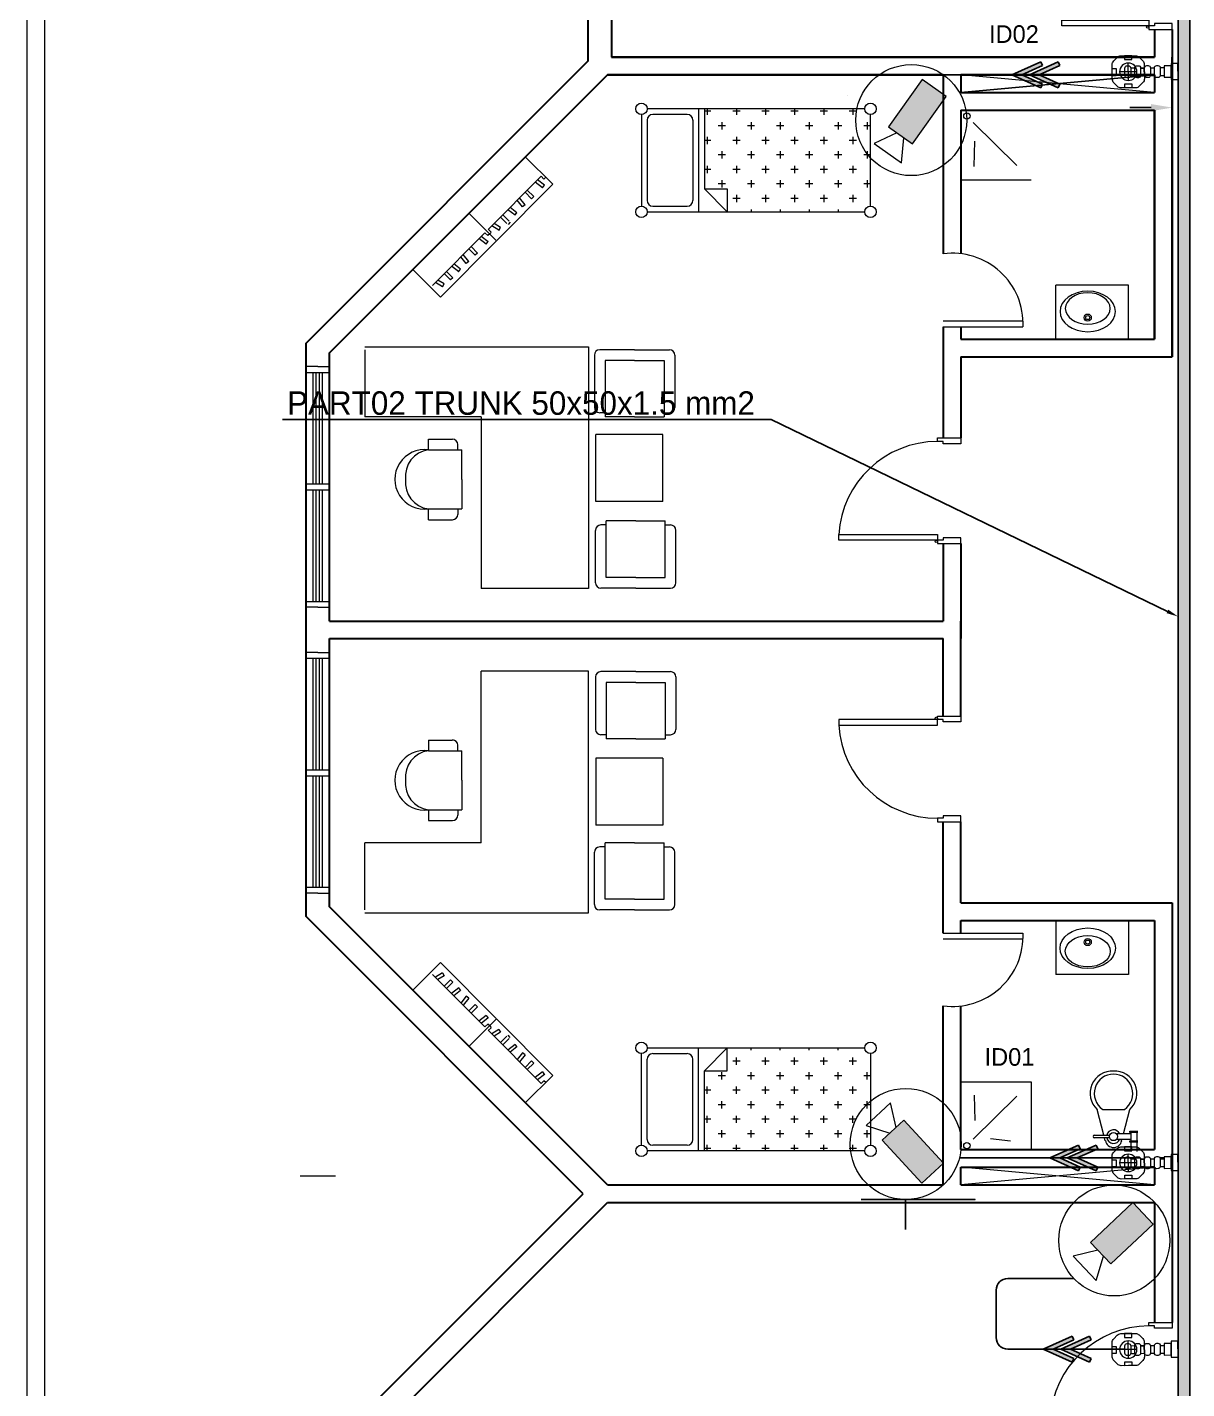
# Model space of a CAD drawing. Extents: x -15 to 352, y 223 to 399.
# Drawn here: x 5.32 to 15.2, y 356.54 to 368.13 of the extents above; entities that cross this region are included whole.
import ezdxf
from ezdxf import colors
from ezdxf.entities.mleader import LeaderData, LeaderLine
from ezdxf.enums import TextEntityAlignment as Align
from ezdxf.math import Vec2, Vec3

# ---------------------------------------------------------------- set-up
doc = ezdxf.new("R2010")
doc.units = 0
doc.header["$LTSCALE"] = 0.15
doc.linetypes.add('CONTINOUS', pattern=[0])
doc.layers.get('0').update_dxf_attribs({"color": 252})
doc.layers.get('Defpoints').update_dxf_attribs({"color": 252})
for name, color, linetype in [('0 CCTV', 252, 'Continuous'), ('0 sockets', 252, 'Continuous'), ('0 sound', 252, 'Continuous'), ('AUTOINCR', 7, 'Continuous'), ('CCTV', 4, 'Continuous'), ('CPTOOLS-TRAY', 1, 'Continuous')]:
    doc.layers.add(name, color=color, linetype=linetype)
for name, color, linetype, lineweight in [('0 LEGEND', 140, 'Continuous', 0), ('anal', 252, 'Continuous', 20), ('DOOR', 252, 'Continuous', 20), ('E-LT-CKT-NM', 7, 'Continuous', 30), ('EL-PULL BOX-50', 3, 'Continuous', 0), ('FUR', 252, 'Continuous', 9), ('FURNITURE-1', 252, 'Continuous', 9), ('sofa', 252, 'Continuous', 9), ('T-CCTV', 7, 'Continuous', 0), ('TMG-LC-ACCEORISE', 1, 'Continuous', 0), ('wall', 252, 'Continuous', 30)]:
    doc.layers.add(name, color=color, linetype=linetype, lineweight=lineweight)
doc.styles.add('SDC-TEXT-ARB', font='sdc-arb.shx')
doc.dimstyles.get("Standard").update_dxf_attribs({"dimtxt": 0.18, "dimasz": 0.18, "dimexe": 0.18, "dimexo": 0.0625, "dimgap": 0.09, "dimtad": 0, "dimtih": 1, "dimtoh": 1, "dimdec": 4, "dimzin": 0, "dimdsep": 46, "dimtxsty": 'Standard', "dimcen": 0.09, "dimadec": 0, "dimazin": 0, "dimtfac": 1, "dimtdec": 4, "dimtofl": 0, "dimtmove": 0, "dimatfit": 3, "dimfxl": 1, "dimtolj": 1, "dimtzin": 0, "dimarcsym": 0})

# ---------------------------------------------------------------- blocks, each defined once
blk = doc.blocks.new('D80')
at = {"layer": 'DOOR'}
for points in [[(0.03, 0.2), (0.03, 0.94), (0.078, 0.94), (0.078, 0.2)], [(0.03, 0.2), (0, 0.2), (0, 0), (0.05, 0), (0.05, 0.15), (0.03, 0.15)], [(0.77, 0.2), (0.8, 0.2), (0.8, 0), (0.75, 0), (0.75, 0.15), (0.77, 0.15)]]:
    blk.add_lwpolyline(points, close=True, dxfattribs=at)
blk.add_circle((0.02, 0.21), 0.01, dxfattribs=at)
blk.add_arc((0.03, 0.2), 0.74, 0, 86.2769, dxfattribs=at)
blk = doc.blocks.new('D90')
at = {"layer": 'DOOR'}
for points in [[(0.03, 0.2), (0.03, 1.04), (0.078, 1.04), (0.078, 0.2)], [(0.03, 0.2), (0, 0.2), (0, 0), (0.05, 0), (0.05, 0.15), (0.03, 0.15)], [(0.87, 0.2), (0.9, 0.2), (0.9, 0), (0.85, 0), (0.85, 0.15), (0.87, 0.15)]]:
    blk.add_lwpolyline(points, close=True, dxfattribs=at)
blk.add_circle((0.02, 0.21), 0.01, dxfattribs=at)
blk.add_arc((0.025, 0.197), 0.845, 0.2218, 86.3889, dxfattribs=at)
blk = doc.blocks.new('ELLIPSE')
blk.add_circle((0.5, 0.5), 0.5)
blk = doc.blocks.new('ARCH')
at = {"layer": 'anal'}
for p, q in [((5.325, 326.925), (5.325, 377.4)), ((5.475, 327.075), (5.475, 368.325)), ((14.925, 367.575), (13.275, 367.725)), ((14.925, 367.725), (13.275, 367.575)), ((13.275, 367.575), (14.925, 367.725)), ((14.925, 367.575), (13.275, 367.725)), ((7.8, 365.242), (7.7, 365.242)), ((7.8, 365.242), (7.9, 365.242)), ((7.7, 365.192), (7.9, 365.192)), ((7.76, 364.242), (7.76, 365.192)), ((7.785, 364.242), (7.785, 365.192)), ((7.8, 365.192), (7.9, 365.192)), ((7.815, 364.242), (7.815, 365.192)), ((7.84, 364.242), (7.84, 365.192)), ((7.7, 364.242), (7.9, 364.242)), ((7.9, 364.242), (7.9, 364.192)), ((7.7, 364.192), (7.9, 364.192)), ((7.76, 363.242), (7.76, 364.192)), ((7.785, 363.242), (7.785, 364.192)), ((7.815, 363.242), (7.815, 364.192)), ((7.84, 363.242), (7.84, 364.192)), ((7.7, 363.242), (7.9, 363.242)), ((7.8, 363.192), (7.7, 363.192)), ((7.8, 363.242), (7.9, 363.242)), ((7.8, 363.192), (7.9, 363.192)), ((7.8, 362.808), (7.7, 362.808)), ((7.8, 362.808), (7.9, 362.808)), ((7.7, 362.758), (7.9, 362.758)), ((7.76, 361.808), (7.76, 362.758)), ((7.785, 361.808), (7.785, 362.758)), ((7.8, 362.758), (7.9, 362.758)), ((7.815, 361.808), (7.815, 362.758)), ((7.84, 361.808), (7.84, 362.758)), ((7.7, 361.808), (7.9, 361.808)), ((7.9, 361.808), (7.9, 361.758)), ((7.7, 361.758), (7.9, 361.758)), ((7.76, 360.808), (7.76, 361.758)), ((7.785, 360.808), (7.785, 361.758)), ((7.815, 360.808), (7.815, 361.758)), ((7.84, 360.808), (7.84, 361.758)), ((7.7, 360.808), (7.9, 360.808)), ((7.8, 360.758), (7.7, 360.758)), ((7.8, 360.808), (7.9, 360.808)), ((7.8, 360.758), (7.9, 360.758)), ((14.925, 358.275), (13.275, 358.425)), ((14.925, 358.425), (13.275, 358.275)), ((7.95, 358.35), (7.65, 358.35))]:
    blk.add_line(p, q, dxfattribs=at)
at = {"layer": 'DOOR'}
for points in [[(13.075, 364.604), (13.075, 364.634), (13.275, 364.634), (13.275, 364.584), (13.125, 364.584), (13.125, 364.604)], [(13.075, 363.764), (12.235, 363.764), (12.235, 363.812), (13.075, 363.812)], [(13.075, 363.764), (13.075, 363.734), (13.275, 363.734), (13.275, 363.784), (13.125, 363.784), (13.125, 363.764)], [(13.075, 362.236), (12.235, 362.236), (12.235, 362.188), (13.075, 362.188)], [(13.075, 362.236), (13.075, 362.266), (13.275, 362.266), (13.275, 362.216), (13.125, 362.216), (13.125, 362.236)], [(13.075, 361.396), (13.075, 361.366), (13.275, 361.366), (13.275, 361.416), (13.125, 361.416), (13.125, 361.396)]]:
    blk.add_lwpolyline(points, close=True, dxfattribs=at)
for centre in [(13.065, 363.754), (13.065, 362.246)]:
    blk.add_circle(centre, 0.01, dxfattribs=at)
for centre, start, end in [((13.078, 363.759), 90.2218, 176.3889), ((13.078, 362.241), 183.6111, 269.7782)]:
    blk.add_arc(centre, 0.845, start, end, dxfattribs=at)
at = {"layer": 'FUR'}
for p, q in [((10.555, 367.387), (10.555, 366.607)), ((12.456, 367.436), (10.604, 367.436)), ((10.604, 367.339), (10.604, 366.656)), ((10.945, 367.387), (10.652, 367.387)), ((10.994, 367.339), (10.994, 366.656)), ((11.042, 367.436), (11.042, 366.559)), ((11.091, 367.436), (11.091, 366.754)), ((11.147, 367.415), (11.091, 367.415)), ((11.116, 367.436), (11.116, 367.384)), ((11.395, 367.415), (11.333, 367.415)), ((11.364, 367.436), (11.364, 367.384)), ((11.643, 367.415), (11.581, 367.415)), ((11.612, 367.436), (11.612, 367.384)), ((11.89, 367.415), (11.828, 367.415)), ((11.859, 367.436), (11.859, 367.384)), ((12.138, 367.415), (12.076, 367.415)), ((12.107, 367.436), (12.107, 367.384)), ((12.386, 367.415), (12.324, 367.415)), ((12.355, 367.436), (12.355, 367.384)), ((12.505, 366.607), (12.505, 367.387)), ((11.271, 367.291), (11.209, 367.291)), ((11.24, 367.322), (11.24, 367.26)), ((11.519, 367.291), (11.457, 367.291)), ((11.488, 367.322), (11.488, 367.26)), ((11.767, 367.291), (11.705, 367.291)), ((11.736, 367.322), (11.736, 367.26)), ((12.014, 367.291), (11.952, 367.291)), ((11.983, 367.322), (11.983, 367.26)), ((12.262, 367.291), (12.2, 367.291)), ((12.231, 367.322), (12.231, 367.26)), ((12.505, 367.291), (12.448, 367.291)), ((12.478, 367.322), (12.478, 367.26)), ((11.147, 367.167), (11.091, 367.167)), ((11.116, 367.198), (11.116, 367.136)), ((11.395, 367.167), (11.333, 367.167)), ((11.364, 367.198), (11.364, 367.136)), ((11.643, 367.167), (11.581, 367.167)), ((11.612, 367.198), (11.612, 367.136)), ((11.89, 367.167), (11.828, 367.167)), ((11.859, 367.198), (11.859, 367.136)), ((12.138, 367.167), (12.076, 367.167)), ((12.107, 367.198), (12.107, 367.136)), ((12.386, 367.167), (12.324, 367.167)), ((12.355, 367.198), (12.355, 367.136)), ((11.271, 367.043), (11.209, 367.043)), ((11.24, 367.074), (11.24, 367.013)), ((11.519, 367.043), (11.457, 367.043)), ((11.488, 367.074), (11.488, 367.013)), ((11.767, 367.043), (11.705, 367.043)), ((11.736, 367.074), (11.736, 367.013)), ((12.014, 367.043), (11.952, 367.043)), ((11.983, 367.074), (11.983, 367.013)), ((12.262, 367.043), (12.2, 367.043)), ((12.231, 367.074), (12.231, 367.013)), ((12.505, 367.043), (12.448, 367.043)), ((12.478, 367.074), (12.478, 367.013)), ((11.147, 366.92), (11.091, 366.92)), ((11.116, 366.951), (11.116, 366.889)), ((11.395, 366.92), (11.333, 366.92)), ((11.364, 366.951), (11.364, 366.889)), ((11.643, 366.92), (11.581, 366.92)), ((11.612, 366.951), (11.612, 366.889)), ((11.89, 366.92), (11.828, 366.92)), ((11.859, 366.951), (11.859, 366.889)), ((12.138, 366.92), (12.076, 366.92)), ((12.107, 366.951), (12.107, 366.889)), ((12.386, 366.92), (12.324, 366.92)), ((12.355, 366.951), (12.355, 366.889)), ((11.286, 366.559), (11.091, 366.754)), ((11.091, 366.754), (11.286, 366.754)), ((11.271, 366.796), (11.209, 366.796)), ((11.24, 366.827), (11.24, 366.765)), ((11.286, 366.754), (11.286, 366.559)), ((11.519, 366.796), (11.457, 366.796)), ((11.488, 366.827), (11.488, 366.765)), ((11.767, 366.796), (11.705, 366.796)), ((11.736, 366.827), (11.736, 366.765)), ((12.014, 366.796), (11.952, 366.796)), ((11.983, 366.827), (11.983, 366.765)), ((12.262, 366.796), (12.2, 366.796)), ((12.231, 366.827), (12.231, 366.765)), ((12.505, 366.796), (12.448, 366.796)), ((12.478, 366.827), (12.478, 366.765)), ((11.395, 366.672), (11.333, 366.672)), ((11.364, 366.703), (11.364, 366.641)), ((11.643, 366.672), (11.581, 366.672)), ((11.612, 366.703), (11.612, 366.641)), ((11.89, 366.672), (11.828, 366.672)), ((11.859, 366.703), (11.859, 366.641)), ((12.138, 366.672), (12.076, 366.672)), ((12.107, 366.703), (12.107, 366.641)), ((12.386, 366.672), (12.324, 366.672)), ((12.355, 366.703), (12.355, 366.641)), ((10.604, 366.559), (12.456, 366.559)), ((10.652, 366.607), (10.945, 366.607)), ((11.488, 366.579), (11.488, 366.559)), ((11.736, 366.579), (11.736, 366.559)), ((11.983, 366.579), (11.983, 366.559)), ((12.231, 366.579), (12.231, 366.559)), ((8.2, 365.409), (10.105, 365.409)), ((8.2, 365.385), (8.2, 364.814)), ((10.105, 365.409), (10.105, 363.352)), ((10.497, 365.385), (10.2, 365.385)), ((10.497, 365.385), (10.794, 365.385)), ((10.154, 365.339), (10.154, 364.894)), ((10.245, 365.294), (10.245, 364.814)), ((10.497, 365.294), (10.245, 365.294)), ((10.497, 365.294), (10.748, 365.294)), ((10.748, 365.294), (10.748, 364.814)), ((10.84, 365.339), (10.84, 364.894)), ((9.191, 364.814), (8.2, 364.814)), ((9.191, 364.814), (9.191, 363.352)), ((10.245, 364.848), (10.2, 364.848)), ((10.497, 364.814), (10.245, 364.814)), ((10.497, 364.814), (10.748, 364.814)), ((10.748, 364.848), (10.794, 364.848)), ((10.166, 364.092), (10.166, 364.664)), ((10.737, 364.664), (10.166, 364.664)), ((10.737, 364.092), (10.737, 364.664)), ((8.742, 364.623), (8.946, 364.623)), ((8.742, 364.532), (8.742, 364.623)), ((8.992, 364.532), (8.992, 364.578)), ((8.742, 364.532), (9.026, 364.532)), ((9.026, 364.281), (9.026, 364.532)), ((9.026, 364.281), (9.026, 364.029)), ((10.737, 364.092), (10.166, 364.092)), ((8.742, 363.938), (8.742, 364.029)), ((8.742, 364.029), (9.026, 364.029)), ((8.992, 364.029), (8.992, 363.983)), ((8.742, 363.938), (8.946, 363.938)), ((10.255, 363.893), (10.209, 363.893)), ((10.506, 363.927), (10.255, 363.927)), ((10.255, 363.447), (10.255, 363.927)), ((10.506, 363.927), (10.758, 363.927)), ((10.758, 363.447), (10.758, 363.927)), ((10.758, 363.893), (10.803, 363.893)), ((10.163, 363.401), (10.163, 363.847)), ((10.849, 363.401), (10.849, 363.847)), ((10.506, 363.447), (10.255, 363.447)), ((10.506, 363.447), (10.758, 363.447)), ((10.105, 363.352), (9.191, 363.352)), ((10.506, 363.355), (10.209, 363.355)), ((10.506, 363.355), (10.803, 363.355)), ((10.105, 362.648), (9.191, 362.648)), ((9.191, 361.186), (9.191, 362.648)), ((10.105, 360.591), (10.105, 362.648)), ((10.163, 362.599), (10.163, 362.153)), ((10.506, 362.645), (10.209, 362.645)), ((10.506, 362.645), (10.803, 362.645)), ((10.849, 362.599), (10.849, 362.153)), ((10.506, 362.553), (10.255, 362.553)), ((10.255, 362.553), (10.255, 362.073)), ((10.506, 362.553), (10.758, 362.553)), ((10.758, 362.553), (10.758, 362.073)), ((8.742, 362.062), (8.742, 361.971)), ((8.742, 362.062), (8.946, 362.062)), ((8.992, 361.971), (8.992, 362.017)), ((10.255, 362.107), (10.209, 362.107)), ((10.506, 362.073), (10.255, 362.073)), ((10.506, 362.073), (10.758, 362.073)), ((10.758, 362.107), (10.803, 362.107)), ((8.742, 361.971), (9.026, 361.971)), ((9.026, 361.719), (9.026, 361.971)), ((10.166, 361.908), (10.166, 361.336)), ((10.737, 361.908), (10.166, 361.908)), ((10.737, 361.908), (10.737, 361.336)), ((9.026, 361.719), (9.026, 361.468)), ((8.742, 361.468), (9.026, 361.468)), ((8.742, 361.468), (8.742, 361.377)), ((8.992, 361.468), (8.992, 361.422)), ((8.742, 361.377), (8.946, 361.377)), ((10.737, 361.336), (10.166, 361.336)), ((9.191, 361.186), (8.2, 361.186)), ((8.2, 360.615), (8.2, 361.186)), ((10.497, 361.186), (10.245, 361.186)), ((10.245, 360.706), (10.245, 361.186)), ((10.497, 361.186), (10.748, 361.186)), ((10.748, 360.706), (10.748, 361.186)), ((10.154, 360.661), (10.154, 361.106)), ((10.245, 361.152), (10.2, 361.152)), ((10.748, 361.152), (10.794, 361.152)), ((10.84, 360.661), (10.84, 361.106)), ((10.497, 360.615), (10.2, 360.615)), ((10.497, 360.706), (10.245, 360.706)), ((10.497, 360.706), (10.748, 360.706)), ((10.497, 360.615), (10.794, 360.615)), ((8.2, 360.591), (10.105, 360.591)), ((10.555, 358.613), (10.555, 359.393)), ((10.604, 359.441), (12.456, 359.441)), ((10.604, 358.661), (10.604, 359.344)), ((10.652, 359.393), (10.945, 359.393)), ((10.994, 358.661), (10.994, 359.344)), ((11.042, 358.564), (11.042, 359.441)), ((11.286, 359.441), (11.091, 359.246)), ((11.286, 359.246), (11.286, 359.441)), ((11.364, 359.297), (11.364, 359.359)), ((11.488, 359.421), (11.488, 359.441)), ((11.612, 359.297), (11.612, 359.359)), ((11.736, 359.421), (11.736, 359.441)), ((11.859, 359.297), (11.859, 359.359)), ((11.983, 359.421), (11.983, 359.441)), ((12.107, 359.297), (12.107, 359.359)), ((12.231, 359.421), (12.231, 359.441)), ((12.355, 359.297), (12.355, 359.359)), ((12.505, 359.393), (12.505, 358.613)), ((11.091, 359.246), (11.286, 359.246)), ((11.091, 358.564), (11.091, 359.246)), ((11.24, 359.173), (11.24, 359.235)), ((11.395, 359.328), (11.333, 359.328)), ((11.488, 359.173), (11.488, 359.235)), ((11.643, 359.328), (11.581, 359.328)), ((11.736, 359.173), (11.736, 359.235)), ((11.89, 359.328), (11.828, 359.328)), ((11.983, 359.173), (11.983, 359.235)), ((12.138, 359.328), (12.076, 359.328)), ((12.231, 359.173), (12.231, 359.235)), ((12.386, 359.328), (12.324, 359.328)), ((12.478, 359.173), (12.478, 359.235)), ((11.116, 359.049), (11.116, 359.111)), ((11.271, 359.204), (11.209, 359.204)), ((11.364, 359.049), (11.364, 359.111)), ((11.519, 359.204), (11.457, 359.204)), ((11.612, 359.049), (11.612, 359.111)), ((11.767, 359.204), (11.705, 359.204)), ((11.859, 359.049), (11.859, 359.111)), ((12.014, 359.204), (11.952, 359.204)), ((12.107, 359.049), (12.107, 359.111)), ((12.262, 359.204), (12.2, 359.204)), ((12.355, 359.049), (12.355, 359.111)), ((12.505, 359.204), (12.448, 359.204)), ((11.147, 359.08), (11.091, 359.08)), ((11.24, 358.926), (11.24, 358.987)), ((11.395, 359.08), (11.333, 359.08)), ((11.488, 358.926), (11.488, 358.987)), ((11.643, 359.08), (11.581, 359.08)), ((11.736, 358.926), (11.736, 358.987)), ((11.89, 359.08), (11.828, 359.08)), ((11.983, 358.926), (11.983, 358.987)), ((12.138, 359.08), (12.076, 359.08)), ((12.231, 358.926), (12.231, 358.987)), ((12.386, 359.08), (12.324, 359.08)), ((12.478, 358.926), (12.478, 358.987)), ((11.271, 358.957), (11.209, 358.957)), ((11.519, 358.957), (11.457, 358.957)), ((11.767, 358.957), (11.705, 358.957)), ((12.014, 358.957), (11.952, 358.957)), ((12.262, 358.957), (12.2, 358.957)), ((12.505, 358.957), (12.448, 358.957)), ((11.147, 358.833), (11.091, 358.833)), ((11.116, 358.802), (11.116, 358.864)), ((11.395, 358.833), (11.333, 358.833)), ((11.364, 358.802), (11.364, 358.864)), ((11.643, 358.833), (11.581, 358.833)), ((11.612, 358.802), (11.612, 358.864)), ((11.89, 358.833), (11.828, 358.833)), ((11.859, 358.802), (11.859, 358.864)), ((12.138, 358.833), (12.076, 358.833)), ((12.107, 358.802), (12.107, 358.864)), ((12.386, 358.833), (12.324, 358.833)), ((12.355, 358.802), (12.355, 358.864)), ((11.271, 358.709), (11.209, 358.709)), ((11.24, 358.678), (11.24, 358.74)), ((11.519, 358.709), (11.457, 358.709)), ((11.488, 358.678), (11.488, 358.74)), ((11.767, 358.709), (11.705, 358.709)), ((11.736, 358.678), (11.736, 358.74)), ((12.014, 358.709), (11.952, 358.709)), ((11.983, 358.678), (11.983, 358.74)), ((12.262, 358.709), (12.2, 358.709)), ((12.231, 358.678), (12.231, 358.74)), ((12.505, 358.709), (12.448, 358.709)), ((12.478, 358.678), (12.478, 358.74)), ((12.456, 358.564), (10.604, 358.564)), ((10.945, 358.613), (10.652, 358.613)), ((11.147, 358.585), (11.091, 358.585)), ((11.116, 358.564), (11.116, 358.616)), ((11.395, 358.585), (11.333, 358.585)), ((11.364, 358.564), (11.364, 358.616)), ((11.643, 358.585), (11.581, 358.585)), ((11.612, 358.564), (11.612, 358.616)), ((11.89, 358.585), (11.828, 358.585)), ((11.859, 358.564), (11.859, 358.616)), ((12.138, 358.585), (12.076, 358.585)), ((12.107, 358.564), (12.107, 358.616)), ((12.386, 358.585), (12.324, 358.585)), ((12.355, 358.564), (12.355, 358.616))]:
    blk.add_line(p, q, dxfattribs=at)
for centre, radius in [((10.555, 367.436), 0.0488), ((12.505, 367.436), 0.0488), ((10.555, 366.559), 0.0487), ((12.505, 366.559), 0.0488), ((10.555, 359.441), 0.0487), ((12.505, 359.441), 0.0488), ((10.555, 358.564), 0.0488), ((12.505, 358.564), 0.0488)]:
    blk.add_circle(centre, radius, dxfattribs=at)
for centre, radius, start, end in [((10.652, 367.339), 0.0488, 90, 180), ((10.945, 367.339), 0.0488, 0, 90), ((10.652, 366.656), 0.0488, 180, 270), ((10.945, 366.656), 0.0488, 270, 0), ((10.2, 365.339), 0.0457, 90, 180), ((10.794, 365.339), 0.0457, 360, 90), ((10.2, 364.894), 0.0457, 180, 270), ((10.794, 364.894), 0.0457, 270, 360), ((8.946, 364.578), 0.0457, 0, 90), ((8.709, 364.281), 0.254, 82.4334, 277.5666), ((8.77, 364.308), 0.225, 97.1177, 187.1177), ((8.77, 364.253), 0.225, 172.8823, 262.8823), ((8.946, 363.983), 0.0457, 270, 0), ((10.209, 363.847), 0.0457, 90, 180), ((10.803, 363.847), 0.0457, 0, 90), ((10.209, 363.401), 0.0457, 180, 270), ((10.803, 363.401), 0.0457, 270, 0), ((10.209, 362.599), 0.0457, 90, 180), ((10.803, 362.599), 0.0457, 360, 90), ((10.209, 362.153), 0.0457, 180, 270), ((10.803, 362.153), 0.0457, 270, 360), ((8.946, 362.017), 0.0457, 360, 90), ((8.709, 361.719), 0.254, 82.4334, 277.5666), ((8.77, 361.747), 0.225, 97.1177, 187.1177), ((8.77, 361.692), 0.225, 172.8823, 262.8823), ((8.946, 361.422), 0.0457, 270, 360), ((10.2, 361.106), 0.0457, 90, 180), ((10.794, 361.106), 0.0457, 0, 90), ((10.2, 360.661), 0.0457, 180, 270), ((10.794, 360.661), 0.0457, 270, 0), ((10.652, 359.344), 0.0488, 90, 180), ((10.945, 359.344), 0.0488, 0, 90), ((10.652, 358.661), 0.0488, 180, 270), ((10.945, 358.661), 0.0488, 270, 0)]:
    blk.add_arc(centre, radius, start, end, dxfattribs=at)
at = {"layer": 'FURNITURE-1'}
for p, q in [((9.801, 366.793), (9.566, 367.027)), ((9.701, 366.862), (9.252, 366.411)), ((9.801, 366.793), (9.325, 366.315)), ((9.713, 366.764), (9.651, 366.812)), ((9.729, 366.786), (9.67, 366.831)), ((9.725, 366.838), (9.701, 366.862)), ((9.713, 366.764), (9.73, 366.787)), ((9.741, 366.854), (9.725, 366.838)), ((9.543, 366.6), (9.498, 366.658)), ((9.565, 366.617), (9.517, 366.677)), ((9.619, 366.67), (9.564, 366.725)), ((9.638, 366.69), (9.583, 366.744)), ((9.638, 366.69), (9.619, 366.67)), ((9.322, 366.312), (9.087, 366.545)), ((9.428, 366.479), (9.374, 366.533)), ((9.479, 366.529), (9.417, 366.577)), ((9.495, 366.551), (9.437, 366.596)), ((9.478, 366.529), (9.495, 366.551)), ((9.565, 366.617), (9.543, 366.6)), ((9.275, 366.387), (9.251, 366.411)), ((9.342, 366.403), (9.28, 366.439)), ((9.356, 366.426), (9.3, 366.459)), ((9.341, 366.401), (9.356, 366.426)), ((9.409, 366.46), (9.355, 366.514)), ((9.438, 366.47), (9.419, 366.45)), ((9.221, 366.381), (8.776, 365.933)), ((9.322, 366.312), (8.845, 365.833)), ((9.233, 366.283), (9.171, 366.331)), ((9.249, 366.304), (9.19, 366.35)), ((9.246, 366.357), (9.221, 366.381)), ((9.233, 366.283), (9.25, 366.306)), ((9.263, 366.372), (9.248, 366.357)), ((9.26, 366.369), (9.275, 366.384)), ((9.064, 366.119), (9.018, 366.177)), ((9.085, 366.135), (9.037, 366.196)), ((9.139, 366.189), (9.084, 366.243)), ((9.158, 366.208), (9.104, 366.263)), ((9.158, 366.208), (9.139, 366.189)), ((8.845, 365.833), (8.609, 366.068)), ((8.999, 366.048), (8.937, 366.096)), ((9.015, 366.07), (8.957, 366.115)), ((8.998, 366.047), (9.015, 366.07)), ((9.085, 366.135), (9.064, 366.119)), ((8.862, 365.921), (8.801, 365.958)), ((8.876, 365.945), (8.82, 365.978)), ((8.861, 365.92), (8.876, 365.945)), ((8.929, 365.979), (8.875, 366.033)), ((8.948, 365.998), (8.894, 366.052)), ((8.948, 365.998), (8.929, 365.979)), ((8.845, 360.167), (8.609, 359.932)), ((9.322, 359.688), (8.845, 360.167)), ((9.221, 359.619), (8.776, 360.067)), ((8.862, 360.079), (8.801, 360.042)), ((8.876, 360.055), (8.82, 360.022)), ((8.861, 360.08), (8.876, 360.055)), ((8.929, 360.021), (8.875, 359.967)), ((8.948, 360.002), (8.894, 359.948)), ((8.948, 360.002), (8.929, 360.021)), ((8.999, 359.952), (8.937, 359.904)), ((9.015, 359.93), (8.957, 359.885)), ((8.998, 359.953), (9.015, 359.93)), ((9.064, 359.881), (9.018, 359.823)), ((9.085, 359.865), (9.037, 359.804)), ((9.085, 359.865), (9.064, 359.881)), ((9.139, 359.811), (9.084, 359.757)), ((9.158, 359.792), (9.139, 359.811)), ((9.322, 359.688), (9.087, 359.455)), ((9.158, 359.792), (9.104, 359.737)), ((9.233, 359.717), (9.171, 359.669)), ((9.249, 359.696), (9.19, 359.65)), ((9.233, 359.717), (9.25, 359.694)), ((9.801, 359.207), (9.325, 359.685)), ((9.246, 359.643), (9.221, 359.619)), ((9.263, 359.628), (9.248, 359.643)), ((9.275, 359.613), (9.251, 359.589)), ((9.701, 359.138), (9.252, 359.589)), ((9.26, 359.631), (9.275, 359.616)), ((9.342, 359.597), (9.28, 359.561)), ((9.356, 359.574), (9.3, 359.541)), ((9.341, 359.599), (9.356, 359.574)), ((9.409, 359.54), (9.355, 359.486)), ((9.428, 359.521), (9.374, 359.467)), ((9.479, 359.471), (9.417, 359.423)), ((9.438, 359.53), (9.419, 359.55)), ((9.495, 359.449), (9.437, 359.404)), ((9.478, 359.471), (9.495, 359.449)), ((9.543, 359.4), (9.498, 359.342)), ((9.565, 359.383), (9.517, 359.323)), ((9.565, 359.383), (9.543, 359.4)), ((9.619, 359.33), (9.564, 359.275)), ((9.638, 359.31), (9.619, 359.33)), ((9.638, 359.31), (9.583, 359.256)), ((9.713, 359.236), (9.651, 359.188)), ((9.729, 359.214), (9.67, 359.169)), ((9.713, 359.236), (9.73, 359.213)), ((9.801, 359.207), (9.566, 358.973)), ((9.725, 359.162), (9.701, 359.138)), ((9.741, 359.146), (9.725, 359.162))]:
    blk.add_line(p, q, dxfattribs=at)
at = {"layer": 'FURNITURE-1', "ltscale": 0.5}
for p, q in [((14.701, 365.934), (14.085, 365.934)), ((14.085, 365.475), (14.085, 365.934)), ((14.701, 365.475), (14.701, 365.934)), ((14.085, 360.525), (14.085, 360.066)), ((14.701, 360.525), (14.701, 360.066)), ((14.701, 360.066), (14.085, 360.066))]:
    blk.add_line(p, q, dxfattribs=at)
at = {"layer": 'sofa'}
for p, q in [((13.38, 367.318), (13.752, 366.953)), ((13.388, 366.946), (13.395, 367.161)), ((13.275, 366.831), (13.875, 366.831)), ((13.125, 365.631), (13.804, 365.631)), ((13.125, 365.581), (13.804, 365.581)), ((13.125, 360.419), (13.804, 360.419)), ((13.125, 360.369), (13.804, 360.369)), ((13.275, 359.153), (13.875, 359.153)), ((13.875, 359.153), (13.875, 358.575)), ((13.38, 358.665), (13.752, 359.03)), ((13.388, 359.038), (13.395, 358.823)), ((14.493, 358.698), (14.436, 358.917)), ((14.482, 358.917), (14.667, 358.917)), ((14.659, 358.709), (14.714, 358.917)), ((13.526, 358.669), (13.698, 358.65)), ((14.413, 358.697), (14.542, 358.697)), ((14.542, 358.674), (14.413, 358.674)), ((14.505, 358.651), (14.499, 358.674)), ((14.6, 358.663), (14.725, 358.663)), ((14.725, 358.709), (14.601, 358.709)), ((14.644, 358.651), (14.647, 358.663)), ((14.714, 358.72), (14.714, 358.732)), ((14.714, 358.732), (14.783, 358.732)), ((14.783, 358.72), (14.714, 358.72)), ((14.714, 358.651), (14.783, 358.651)), ((14.714, 358.639), (14.714, 358.651)), ((14.783, 358.639), (14.714, 358.639)), ((14.725, 358.651), (14.725, 358.72)), ((14.725, 358.558), (14.725, 358.639)), ((14.772, 358.72), (14.772, 358.651)), ((14.772, 358.639), (14.772, 358.558))]:
    blk.add_line(p, q, dxfattribs=at)
for centre, radius in [((13.326, 367.375), 0.0268), ((14.355, 365.658), 0.0306), ((14.355, 365.658), 0.0172), ((14.355, 360.342), 0.0306), ((14.355, 360.342), 0.0172), ((13.326, 358.608), 0.0268), ((14.575, 358.686), 0.0347)]:
    blk.add_circle(centre, radius, dxfattribs=at)
for centre, radius, start, end in [((13.205, 365.606), 0.6, 357.612, 97.6539), ((13.205, 360.394), 0.6, 262.3461, 2.388), ((14.564, 359.055), 0.188, 86.62, 226.9828), ((14.576, 359.053), 0.165, 90.3, 235.4946), ((14.586, 359.055), 0.188, 313.0172, 93.38), ((14.574, 359.053), 0.165, 304.5054, 89.7), ((14.413, 358.686), 0.0116, 90, 270), ((14.575, 358.664), 0.0707, 190.3889, 349.6111), ((14.575, 358.686), 0.0579, 23.4137, 168.1237), ((14.575, 358.686), 0.0579, 191.423, 337.1495)]:
    blk.add_arc(centre, radius, start, end, dxfattribs=at)
at = {"layer": 'wall'}
for p, q in [((10.1, 369.08), (10.1, 367.841)), ((10.3, 369.08), (10.3, 367.875)), ((14.925, 368.112), (14.925, 367.875)), ((15.075, 368.112), (15.075, 367.725)), ((7.7, 365.441), (10.1, 367.841)), ((10.1, 367.841), (7.7, 365.441)), ((10.3, 367.875), (14.925, 367.875)), ((14.925, 367.875), (10.3, 367.875)), ((15.075, 367.875), (15.075, 365.325)), ((15.075, 365.325), (15.075, 367.875)), ((7.9, 365.359), (10.266, 367.725)), ((10.266, 367.725), (7.9, 365.359)), ((10.266, 367.725), (13.125, 367.725)), ((13.125, 367.725), (10.266, 367.725)), ((13.125, 367.725), (13.125, 366.201)), ((14.925, 367.725), (13.275, 367.725)), ((14.925, 367.725), (13.275, 367.725)), ((13.275, 367.725), (13.275, 367.575)), ((13.275, 367.725), (14.925, 367.725)), ((14.925, 367.725), (14.925, 367.575)), ((14.925, 367.725), (14.925, 367.575)), ((14.925, 367.725), (14.925, 367.575)), ((13.275, 367.575), (14.925, 367.575)), ((13.275, 367.425), (13.275, 366.202)), ((13.275, 367.425), (14.925, 367.425)), ((14.925, 365.475), (14.925, 367.425)), ((14.925, 367.425), (14.925, 365.475)), ((14.925, 367.425), (14.925, 365.475)), ((13.125, 365.581), (13.125, 364.634)), ((13.275, 365.581), (13.275, 365.475)), ((13.275, 365.475), (14.925, 365.475)), ((7.7, 360.559), (7.7, 365.441)), ((7.9, 363.075), (7.9, 365.359)), ((13.275, 365.325), (13.275, 364.634)), ((13.275, 365.325), (15.075, 365.325)), ((13.125, 363.734), (13.125, 363.075)), ((13.275, 363.734), (13.275, 362.925)), ((7.9, 363.075), (13.125, 363.075)), ((13.275, 362.266), (13.275, 363.075)), ((7.9, 360.641), (7.9, 362.925)), ((7.9, 362.925), (13.125, 362.925)), ((7.9, 362.925), (13.125, 362.925)), ((13.125, 362.266), (13.125, 362.925)), ((13.125, 360.419), (13.125, 361.366)), ((13.275, 360.675), (13.275, 361.366)), ((10.266, 358.275), (7.9, 360.641)), ((13.275, 360.675), (15.075, 360.675)), ((15.075, 360.675), (15.075, 357.104)), ((10.059, 358.2), (7.7, 360.559)), ((13.275, 360.419), (13.275, 360.525)), ((13.275, 360.525), (14.925, 360.525)), ((14.925, 360.525), (14.925, 358.575)), ((14.925, 360.525), (14.925, 358.575)), ((14.925, 360.525), (14.925, 358.575)), ((13.125, 358.275), (13.125, 359.799)), ((13.275, 358.575), (13.275, 359.798)), ((13.275, 358.575), (14.925, 358.575)), ((13.275, 358.425), (14.925, 358.425)), ((13.275, 358.275), (13.275, 358.425)), ((14.925, 358.425), (14.925, 358.275)), ((7.7, 355.841), (10.059, 358.2)), ((10.266, 358.275), (13.125, 358.275)), ((13.275, 358.275), (14.925, 358.275)), ((7.9, 355.759), (10.266, 358.125)), ((10.266, 358.125), (14.925, 358.125)), ((14.925, 358.125), (14.925, 357.104))]:
    blk.add_line(p, q, dxfattribs=at)
at = {"layer": 'DOOR', "rotation": 90}
for name, p in [('D80', (15.075, 368.112)), ('D90', (15.075, 356.204))]:
    blk.add_blockref(name, p, dxfattribs=at)
at = {"layer": 'sofa', "extrusion": (0, 0, -1), "rotation": 180}
for p, xscale, yscale, zscale in [((-14.12, 365.883), 0.4712399999999661, 0.3450149999999894, -0.47124), ((-14.164, 365.87), 0.3824999999999932, 0.2677499999999782, -0.3825)]:
    blk.add_blockref('ELLIPSE', p, dxfattribs=dict(at, xscale=xscale, yscale=yscale, zscale=zscale))
at = {"layer": 'sofa'}
for p, xscale, yscale, zscale in [((14.12, 360.117), 0.4712399999999661, 0.3450149999999894, 0.4712399999999661), ((14.164, 360.13), 0.3824999999999932, 0.2677499999999782, 0.3824999999999932)]:
    blk.add_blockref('ELLIPSE', p, dxfattribs=dict(at, xscale=xscale, yscale=yscale, zscale=zscale))
blk = doc.blocks.new('*U99')
at = {"layer": 'CPTOOLS-TRAY'}
h = blk.add_hatch(color=0, dxfattribs=at)
h.dxf.hatch_style = 1
h.paths.add_polyline_path([(0.05, 29.031), (-0.05, 29.031), (-0.05, 0), (0.05, 0)])
at = {"layer": 'CPTOOLS-TRAY', "color": 0}
blk.add_lwpolyline([(0.05, 29.031), (-0.05, 29.031), (-0.05, 0), (0.05, 0)], close=True, dxfattribs=at)
blk = doc.blocks.new('X4I0P7S6Y6')
at = {"layer": '0 sockets', "color": 0, "rotation": 180}
blk.add_blockref('*U99', (15.174, 369.743), dxfattribs=at)
blk = doc.blocks.new('LEGEND_dwg_CCTV DOME-1155345-TELECOMMUNICATION LEGEND_ GENERAL NOTES _SYMBOLS _ ABBREVIATIONS')
at = {"layer": 'T-CCTV'}
blk.add_hatch(color=256, dxfattribs=at).paths.add_polyline_path([(255, -95.2), (-120.1, -95.2), (-120.1, 95.2), (255, 95.2)], flags=0)
at = {"layer": 'T-CCTV', "flags": 128}
for points in [[(-120.1, 27.6), (-261.6, 107.6), (-261.6, -107.6), (-120.1, -27.6)], [(255, -95.2), (255, 95.2), (-120.1, 95.2), (-120.1, -95.2), (255, -95.2)]]:
    blk.add_lwpolyline(points, dxfattribs=at)
at = {"layer": 'T-CCTV'}
blk.add_circle((0, 0), 358.2, dxfattribs=at)
blk = doc.blocks.new('ID CAMERA')
at = {"layer": 'CCTV', "color": 6, "xscale": 1.150579243575653, "yscale": 1.150579243575653, "zscale": 1.150579243575653}
blk.add_blockref('LEGEND_dwg_CCTV DOME-1155345-TELECOMMUNICATION LEGEND_ GENERAL NOTES _SYMBOLS _ ABBREVIATIONS', (0, 0), dxfattribs=at)
at = {"layer": 'E-LT-CKT-NM', "color": 1, "style": 'SDC-TEXT-ARB'}
blk.add_attdef('ID', (-127, 492), '', height=326, dxfattribs=at)
blk = doc.blocks.new('JUNCTION BOX 2')
at = {"layer": 'TMG-LC-ACCEORISE', "color": 1, "ltscale": 0.4}
blk.add_lwpolyline([(-27, -85), (27, -85, 0.198912), (40.5, -79.4), (53.9, -66, 0.198912), (59.5, -52.5), (59.5, 1.5, 0.198912), (53.9, 15), (40.5, 28.4, 0.198912), (27, 34), (-27, 34, 0.198912), (-40.5, 28.4), (-53.9, 15, 0.198912), (-59.5, 1.5), (-59.5, -25.5), (-59.5, -52.5, 0.198912), (-53.9, -66), (-40.5, -79.4, 0.198912)], format="xyb", close=True, dxfattribs=at)
for points in [[(-14.2, 34), (12.2, 34), (12.2, 19.6), (-14.2, 19.6)], [(-59.5, -12.3), (-59.5, -38.7), (-45.1, -38.7), (-45.1, -12.3)], [(59.5, -12.3), (59.5, -38.7), (45.1, -38.7), (45.1, -12.3)], [(-14.2, -85), (12.2, -85), (12.2, -70.6), (-14.2, -70.6)]]:
    blk.add_lwpolyline(points, close=True, dxfattribs=at)
at = {"layer": 'TMG-LC-ACCEORISE', "color": 1}
for points in [[(0, 6.7), (0, -57.7)], [(-32.2, -25.5), (32.2, -25.5)]]:
    blk.add_lwpolyline(points, dxfattribs=at)
blk.add_circle((0, -25.5), 32.2, dxfattribs=at)
blk = doc.blocks.new('EMT CON. ADAPTER')
at = {"linetype": 'CONTINOUS'}
for points in [[(-60, 25), (-60, -25), (-30, -25), (-30, 25)], [(0, 35), (-30, 35), (-30, -35), (0, -35)]]:
    blk.add_lwpolyline(points, close=True, dxfattribs=at)
blk = doc.blocks.new('WERG')
at = {"layer": '0 LEGEND', "color": 1, "ltscale": 0.05}
for p, q in [((-42.9, 16.2), (-42.9, -16.3)), ((-27.5, 26.2), (-32.9, 26.2)), ((-17.5, 16.9), (0, 16.9)), ((-17.5, -16.3), (-17.5, 16.2)), ((-32.9, -26.3), (-27.5, -26.3)), ((-17.5, -16.9), (0, -16.9))]:
    blk.add_line(p, q, dxfattribs=at)
for centre, start, end in [((-32.9, 16.2), 90.00021, 180.00021), ((-27.5, 16.2), 0.00021, 90.00021), ((-32.9, -16.3), 180.00021, 270.00021), ((-27.5, -16.3), 270.00021, 0.00021)]:
    blk.add_arc(centre, 10, start, end, dxfattribs=at)
blk = doc.blocks.new('*U75')
at = {"layer": '0 LEGEND', "ltscale": 0.05}
for p in [(-188.7, 0), (-145.8, 0), (-102.9, 0), (-60, 0)]:
    blk.add_blockref('WERG', p, dxfattribs=at)
at = {"layer": '0 LEGEND', "ltscale": 0.05, "xscale": -1, "rotation": 180}
blk.add_blockref('EMT CON. ADAPTER', (0, 0), dxfattribs=at)
blk = doc.blocks.new('dd')
at = {"layer": 'EL-PULL BOX-50', "xscale": -0.001952159549914251, "yscale": 0.001952159549914252, "zscale": 0.001952159549914252, "rotation": 270.4385235983306}
blk.add_blockref('*U75', (0, 0), dxfattribs=at)
at = {"layer": 'EL-PULL BOX-50', "extrusion": (-0.000106033, 0.013854, 0.999904), "xscale": -0.002296658294016838, "yscale": 0.002296658294016836, "zscale": 0.002296658294016828, "rotation": 0.4385656867152221}
blk.add_blockref('JUNCTION BOX 2', (0.003, -0.365, -0.001), dxfattribs=at)
blk = doc.blocks.new('*D123')
at = {"layer": '0 sockets', "color": 0, "lineweight": -2, "transparency": 16777216}
for p, q in [((15.075, 366.729), (15.075, 367.626)), ((16.332, 366.729), (16.332, 367.626)), ((14.895, 367.446), (14.715, 367.446)), ((16.512, 367.446), (16.692, 367.446))]:
    blk.add_line(p, q, dxfattribs=at)
at = {"layer": '0 sockets', "color": 0, "transparency": 16777216}
for points in [[(14.895, 367.476), (14.895, 367.416), (15.075, 367.446)], [(16.512, 367.476), (16.512, 367.416), (16.332, 367.446)]]:
    blk.add_solid(points, dxfattribs=at)
at = {"layer": 'Defpoints', "color": 0, "transparency": 16777216}
for p in [(15.075, 367.446), (15.075, 366.666), (16.332, 366.666)]:
    blk.add_point(p, dxfattribs=at)
at = {"layer": '0 sockets', "color": 0, "transparency": 16777216, "insert": (15.703, 367.446), "char_height": 0.18, "attachment_point": 5}
blk.add_mtext('\\A1;1.2569', dxfattribs=at)
blk = doc.blocks.new('ds')
h = blk.add_hatch(color=2)
h.dxf.hatch_style = 1
h.paths.add_polyline_path([(0.259, 0.079), (0.245, 0.11), (0, 0), (0.245, -0.11), (0.259, -0.079), (0.084, 0)])
at = {"layer": '0 sockets', "color": 3}
for points in [[(0.245, -0.11), (0, 0), (0.245, 0.11)], [(0.259, -0.079), (0.084, 0), (0.259, 0.079)], [(0.259, 0.079), (0.245, 0.11)], [(0.259, -0.079), (0.245, -0.11)]]:
    blk.add_lwpolyline(points, dxfattribs=at)
blk = doc.blocks.new('qa')
h = blk.add_hatch(color=1)
h.dxf.hatch_style = 1
h.paths.add_polyline_path([(0.259, 0.079), (0.245, 0.11), (0, 0), (0.245, -0.11), (0.259, -0.079), (0.084, 0)])
h.paths.add_polyline_path([(0.408, 0.079), (0.394, 0.11), (0.149, 0), (0.394, -0.11), (0.408, -0.079), (0.233, 0)])
h = blk.add_hatch(color=1)
h.dxf.hatch_style = 1
h.paths.add_polyline_path([(0.259, 0.079), (0.245, 0.11), (0, 0), (0.245, -0.11), (0.259, -0.079), (0.084, 0)])
at = {"layer": '0 sockets', "color": 3}
for p in [(0, 0), (0.149, 0)]:
    blk.add_blockref('ds', p, dxfattribs=at)

msp = doc.modelspace()

# ---------------------------------------------------------------- linework, layer by layer
at = {"layer": '0 sockets', "color": 3}
for points in [[(15.1237, 367.81498, 0.02510647), (15.12421, 367.825), (15.12421, 367.86722)], [(15.12415, 358.46784, -0.01379676), (15.12421, 358.46573), (15.12421, 358.46534)], [(14.23554, 357.47822), (13.675, 357.47822, 0.41421356), (13.575, 357.37822), (13.575, 356.97596, 0.41421356), (13.675, 356.87596), (14.67205, 356.87596)]]:
    msp.add_lwpolyline(points, format="xyb", dxfattribs=at)
for points in [[(13.125, 367.725), (14.67227, 367.725)], [(13.26234, 358.504), (14.80268, 358.504)], [(14.97086, 358.504), (15.00682, 358.504)], [(12.78254, 358.1506), (13.39574, 358.1506), (12.426, 358.1506)], [(12.80496, 358.15003), (12.80496, 357.89419)], [(15.12417, 356.87596), (15.12421, 356.87596)]]:
    msp.add_lwpolyline(points, dxfattribs=at)

# ---------------------------------------------------------------- block references
at = {"layer": '0 CCTV', "color": 2}
ref = msp.add_blockref('ID CAMERA', (12.8524, 367.33946), dxfattribs=dict(at, xscale=0.001147, yscale=0.001147, zscale=0.001147, rotation=54.65261542998245))
ref.add_attrib('ID', 'ID', (12.30753, 367.54694), dxfattribs={"layer": 'E-LT-CKT-NM', "color": 1, "height": 0.003741, "rotation": 54.652615, "style": 'SDC-TEXT-ARB'})
ref = msp.add_blockref('ID CAMERA', (12.80567, 358.62271), dxfattribs=dict(at, xscale=0.001147, yscale=0.001147, zscale=0.001147, rotation=312.6406071300752))
ref.add_attrib('ID', 'ID', (13.122, 359.11246), dxfattribs={"layer": 'E-LT-CKT-NM', "color": 1, "height": 0.003741, "rotation": 312.640607, "style": 'SDC-TEXT-ARB'})
ref = msp.add_blockref('ID CAMERA', (14.58112, 357.80161), dxfattribs=dict(at, xscale=0.001147, yscale=0.001147, zscale=0.001147, rotation=43.1703965516395))
ref.add_attrib('ID', 'ID', (14.08847, 358.11341), dxfattribs={"layer": 'E-LT-CKT-NM', "color": 1, "height": 0.003741, "rotation": 43.170397, "style": 'SDC-TEXT-ARB'})
at = {"layer": '0 sockets', "color": 3}
msp.add_blockref('ARCH', (0, 0), dxfattribs=at)
at = {"layer": '0 sockets', "color": 6}
for p in [(13.70993, 367.725), (14.03251, 358.504), (13.97653, 356.87596)]:
    msp.add_blockref('qa', p, dxfattribs=at)
at = {"layer": '0 sockets', "color": 3, "rotation": 270}
for p in [(15.12421, 367.75429), (15.12421, 358.46534), (15.1242, 356.87596)]:
    msp.add_blockref('dd', p, dxfattribs=at)
at = {"layer": '0 sound', "color": 1}
msp.add_blockref('X4I0P7S6Y6', (0.00005, 0.00124), dxfattribs=at)

# ---------------------------------------------------------------- texts
at = {"layer": 'AUTOINCR', "color": 1}
for s, p in [('ID02', (13.51493, 367.95199)), ('ID01', (13.4771, 359.24413))]:
    msp.add_text(s, height=0.15, dxfattribs=at).set_placement(p, align=Align.BOTTOM_LEFT)

# ---------------------------------------------------------------- dimensions: what is measured, and where the dimension line sits
at = {"layer": '0 sockets', "color": 6}
dim = msp.add_linear_dim(base=(15.075, 367.44594), p1=(16.33192, 366.66632), p2=(15.075, 366.66632), dimstyle='Standard', dxfattribs=at)
dim.commit()
dim.dimension.update_dxf_attribs({"geometry": '*D123', "text_midpoint": (15.70346, 367.44594)})

# ---------------------------------------------------------------- leaders
at = {"layer": '0 sockets', "color": 3}
ml = msp.add_multileader_mtext('Standard', dxfattribs=at)
ml.set_content('PART02 TRUNK 50x50x1.5 mm2', color=3)
ml.set_leader_properties()
ml.build(insert=Vec2(0, 0))
ml.multileader.update_dxf_attribs({"text_left_attachment_type": 6, "text_right_attachment_type": 6, "dogleg_length": 0.1, "arrow_head_size": 0.1})
ctx = ml.context
ctx.base_point, ctx.char_height, ctx.arrow_head_size, ctx.landing_gap_size = Vec3(6.64765, 364.79063), 0.2, 0.1, 0.04
ctx.left_attachment, ctx.right_attachment, ctx.text_align_type = 6, 6, 2
notes = []
notes.append((ctx, [(0, (1, 1, 0), (11.66098, 364.79063), (-1, 0), 0.1, [(0, [(15.12421, 363.11327)], 0, [])])]))
ctx.mtext.insert, ctx.mtext.width, ctx.mtext.alignment, ctx.mtext.flow_direction = Vec3(11.52098, 365.03063), 4.9238095, 3, 5
for ctx, leaders in notes:
    for number, flags, end, landing, length, lines in leaders:
        leader = LeaderData()
        leader.index, (leader.has_last_leader_line, leader.has_dogleg_vector, leader.attachment_direction) = number, flags
        leader.last_leader_point, leader.dogleg_vector, leader.dogleg_length = Vec3(end), Vec3(landing), length
        for number, points, colour, breaks in lines:
            line = LeaderLine()
            line.index, line.vertices, line.color, line.breaks = number, Vec3.list(points), colors.encode_raw_color(colour), breaks
            leader.lines.append(line)
        ctx.leaders.append(leader)

doc.saveas('drawing.dxf')
